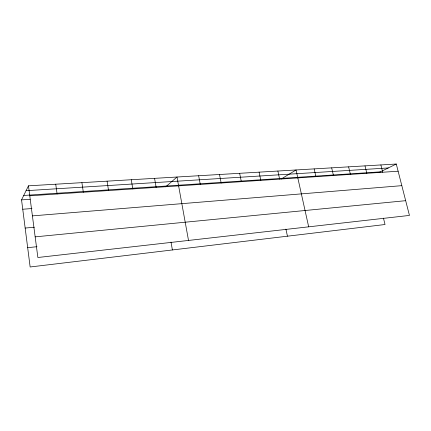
<?xml version="1.0" encoding="UTF-8"?>
<svg xmlns="http://www.w3.org/2000/svg" width="431" height="431" viewBox="0 0 431 431"><rect width="100%" height="100%" fill="white"/><g stroke="black" fill="none" stroke-linecap="round" stroke-linejoin="round"><path stroke-width="0.65" d="M383.455 218.134L385.034 224.513L30.148 266.978L21.55 199.892L28.468 185.826L396.278 164.022L409.45 215.419L37.869 257.501L28.468 185.826M165.714 186.833L177.006 177.022L188.514 240.439M281.222 179L296.054 169.965L308.677 226.83M378.644 172.702L396.278 164.022M27.676 247.68L36.969 246.704M35.159 236.861L405.673 200.684M25.16 228.053L34.41 227.218M32.411 215.883L401.821 185.659M22.746 209.24L31.959 208.539M21.55 199.892L30.084 199.3M23.727 195.464L380.363 171.856M29.777 195.803L398.12 171.215M26.081 190.691L388.304 167.95M380.885 164.938L382.717 172.244M365.003 165.876L366.824 173.305M348.604 166.851L350.414 174.399M331.665 167.853L333.465 175.53M314.156 168.893L315.939 176.699M277.882 171.042L279.627 179.124M285.92 229.103L287.439 236.193M259.09 172.158L260.809 180.379M239.641 173.31L241.338 181.683M219.503 174.501L221.173 183.024M198.637 175.74L200.275 184.42M170.999 242.033L172.389 249.958M154.567 178.353L156.135 187.366M131.272 179.732L132.796 188.923M107.071 181.171L108.547 190.545M81.906 182.658L83.334 192.226M55.728 184.215L57.102 193.977"/></g></svg>
